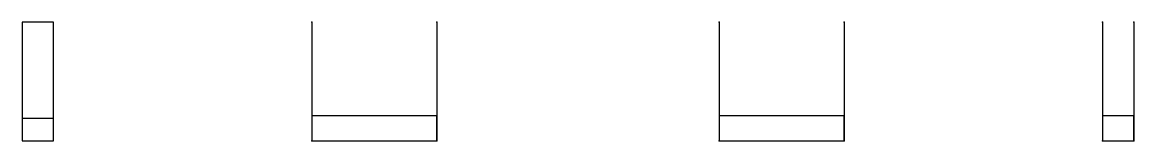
# Model space of a CAD drawing. Header units: millimetres. Extents: x -44.4 to 44.4, y 0 to 9.5.
import ezdxf

# ---------------------------------------------------------------- set-up
doc = ezdxf.new("R2010")
doc.units = ezdxf.units.MM
doc.layers.get('0').update_dxf_attribs({"linetype": 'CONTINUOUS'})

msp = doc.modelspace()

# ---------------------------------------------------------------- linework, layer by layer
for p, q in [((-21.282, 9.5), (-21.282, 0)), ((-11.282, 9.5), (-11.282, 0)), ((11.282, 9.5), (11.282, 0)), ((21.282, 9.5), (21.282, 0)), ((41.923, 9.5), (41.923, 0)), ((44.423, 9.5), (44.423, 0))]:
    msp.add_line(p, q)
for points in [[(-44.423, 0), (-41.923, 0), (-41.923, 9.5), (-44.423, 9.5)], [(-44.423, 0), (-41.923, 0), (-41.923, 1.8), (-44.423, 1.8)], [(-21.282, 0), (-11.282, 0), (-11.282, 2), (-21.282, 2)], [(11.282, 0), (21.282, 0), (21.282, 2), (11.282, 2)], [(41.923, 0), (44.423, 0), (44.423, 2), (41.923, 2)]]:
    msp.add_lwpolyline(points, close=True)
for p in [(-21.282, 9.5), (-11.282, 9.5), (11.282, 9.5), (21.282, 9.5), (41.923, 9.5), (44.423, 9.5), (-21.282, 0), (-11.282, 0), (11.282, 0), (21.282, 0), (41.923, 0), (44.423, 0)]:
    msp.add_point(p)

doc.saveas('drawing.dxf')
